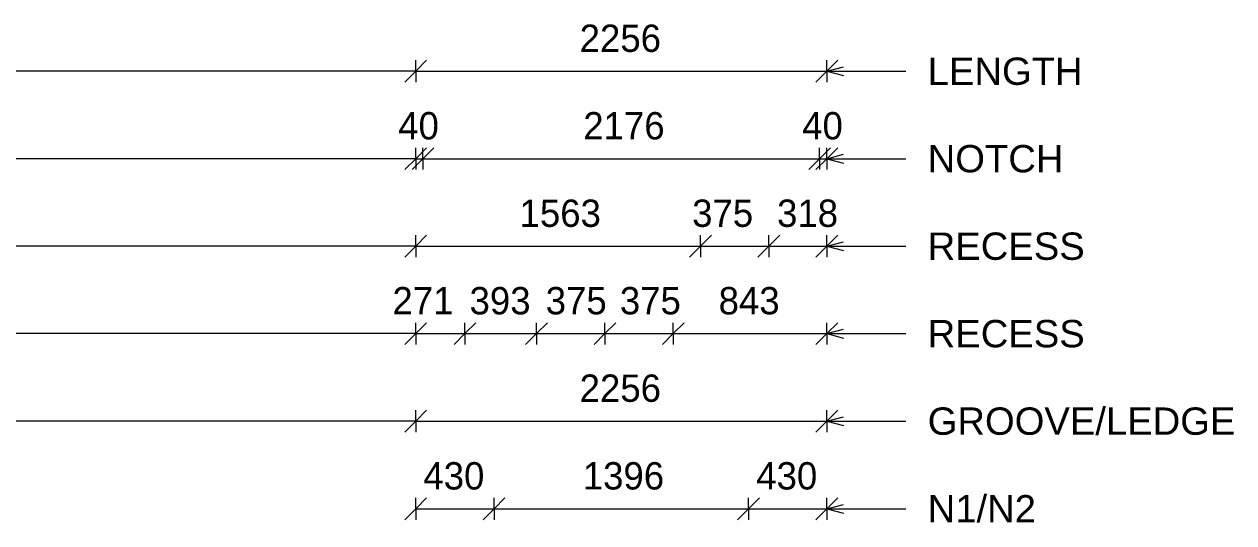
# Model space of a CAD drawing. Header units: millimetres. Extents: x -2679 to 14505, y -2685 to 13006.
# Drawn here: x 1087 to 7722, y 10269 to 13006 of the extents above; entities that cross this region are included whole.
import ezdxf

# ---------------------------------------------------------------- set-up
doc = ezdxf.new("R2010")
doc.units = ezdxf.units.MM
for name, color, linetype, lineweight in [('A-ANNO-DIMS', 211, 'Continuous', 9), ('A-ANNO-DIMS-60', 211, 'Continuous', 9), ('A-DETL-MBND', 5, 'Continuous', 18), ('G-ANNO-TEXT', 231, 'Continuous', 9)]:
    doc.layers.add(name, color=color, linetype=linetype, lineweight=lineweight)
doc.styles.add('Arial_1', font='arial.ttf', dxfattribs={"height": 150})
doc.styles.add('Nirmala UI Semilight', font='NirmalaS.ttf', dxfattribs={"height": 150})
doc.dimstyles.new('Arrow_Filled_-_2_5_NI_UI', dxfattribs={"dimscale": 304.8, "dimtxt": 157.104592, "dimasz": 0.393701, "dimexe": 0.19685, "dimexo": 0.0625, "dimgap": 0.19685, "dimtad": 1, "dimdec": 4, "dimzin": 0, "dimdsep": 46, "dimtxsty": 'Nirmala UI Semilight', "dimblk1": 'OBLIQUE', "dimblk2": 'OBLIQUE', "dimsah": 1, "dimcen": 0.09, "dimazin": 0, "dimtfac": 1, "dimtdec": 4, "dimtix": 1, "dimtmove": 2, "dimatfit": 3, "dimfxl": 0.19685, "dimfxlon": 1, "dimtvp": 1, "dimtolj": 1, "dimtzin": 0, "dimarcsym": 2})
doc.dimstyles.new('Arrow_Filled_-_2_5_NI_UI_1', dxfattribs={"dimscale": 304.8, "dimtxt": 157.104592, "dimasz": 0.393701, "dimexe": 0.19685, "dimexo": 0.0625, "dimgap": 0.19685, "dimtad": 1, "dimdec": 4, "dimzin": 0, "dimdsep": 46, "dimtxsty": 'Nirmala UI Semilight', "dimblk1": 'OBLIQUE', "dimblk2": 'OBLIQUE', "dimsah": 1, "dimcen": 0.09, "dimazin": 0, "dimtfac": 1, "dimtdec": 4, "dimtix": 1, "dimtmove": 0, "dimatfit": 3, "dimfxl": 0.19685, "dimfxlon": 1, "dimtvp": 1, "dimtolj": 1, "dimtzin": 0, "dimarcsym": 2})

# ---------------------------------------------------------------- blocks, each defined once
blk = doc.blocks.new('DIMBLOCK45-Elevation Front')
at = {"layer": 'A-ANNO-DIMS-60'}
for p, q in [((3234.6, 10827.6), (3294.6, 10887.6)), ((3234.6, 10827.6), (3234.6, 10887.6)), ((5490.6, 10827.6), (5550.6, 10887.6)), ((5490.6, 10827.6), (5490.6, 10887.6)), ((3234.6, 10827.6), (3174.6, 10767.6)), ((3234.6, 10827.6), (5490.6, 10827.6)), ((3234.6, 10827.6), (3234.6, 10767.6)), ((5490.6, 10827.6), (5430.6, 10767.6)), ((5490.6, 10827.6), (5490.6, 10767.6))]:
    blk.add_line(p, q, dxfattribs=at)
at = {"layer": 'A-ANNO-DIMS-60', "color": 0, "insert": (4134.1, 11083.3), "char_height": 150, "width": 548.438, "attachment_point": 1, "line_spacing_factor": 1.142579, "style": 'Nirmala UI Semilight'}
blk.add_mtext('2256', dxfattribs=at)
blk = doc.blocks.new('_Oblique')
at = {"color": 0, "linetype": 'ByBlock', "lineweight": -2}
blk.add_line((-0.5, -0.5), (0.5, 0.5), dxfattribs=at)
blk = doc.blocks.new('DIMBLOCK60-Elevation Front')
at = {"layer": 'A-ANNO-DIMS-60'}
for p, q in [((3234.6, 11307.6), (3294.6, 11367.6)), ((3234.6, 11307.6), (3234.6, 11367.6)), ((3505.2, 11307.6), (3565.2, 11367.6)), ((3505.2, 11307.6), (3505.2, 11367.6)), ((3234.6, 11307.6), (3174.6, 11247.6)), ((3234.6, 11307.6), (3505.2, 11307.6)), ((3234.6, 11307.6), (3234.6, 11247.6)), ((3505.2, 11307.6), (3445.2, 11247.6)), ((3505.2, 11307.6), (3505.2, 11247.6))]:
    blk.add_line(p, q, dxfattribs=at)
at = {"layer": 'A-ANNO-DIMS-60', "color": 0, "insert": (3107.1, 11563.3), "char_height": 150, "width": 363.34, "attachment_point": 1, "line_spacing_factor": 1.142579, "style": 'Nirmala UI Semilight'}
blk.add_mtext('271', dxfattribs=at)
blk = doc.blocks.new('DIMBLOCK61-Elevation Front')
at = {"layer": 'A-ANNO-DIMS-60'}
for p, q in [((3505.2, 11307.6), (3565.2, 11367.6)), ((3505.2, 11307.6), (3505.2, 11367.6)), ((3897.9, 11307.6), (3957.9, 11367.6)), ((3897.9, 11307.6), (3897.9, 11367.6)), ((3505.2, 11307.6), (3445.2, 11247.6)), ((3505.2, 11307.6), (3897.9, 11307.6)), ((3505.2, 11307.6), (3505.2, 11247.6)), ((3897.9, 11307.6), (3837.9, 11247.6)), ((3897.9, 11307.6), (3897.9, 11247.6))]:
    blk.add_line(p, q, dxfattribs=at)
at = {"layer": 'A-ANNO-DIMS-60', "color": 0, "insert": (3530.2, 11563.3), "char_height": 150, "width": 411.328, "attachment_point": 1, "line_spacing_factor": 1.142579, "style": 'Nirmala UI Semilight'}
blk.add_mtext('393', dxfattribs=at)
blk = doc.blocks.new('DIMBLOCK62-Elevation Front')
at = {"layer": 'A-ANNO-DIMS-60'}
for p, q in [((3897.9, 11307.6), (3957.9, 11367.6)), ((3897.9, 11307.6), (3897.9, 11367.6)), ((4272.9, 11307.6), (4332.9, 11367.6)), ((4272.9, 11307.6), (4272.9, 11367.6)), ((3897.9, 11307.6), (3837.9, 11247.6)), ((3897.9, 11307.6), (4272.9, 11307.6)), ((3897.9, 11307.6), (3897.9, 11247.6)), ((4272.9, 11307.6), (4212.9, 11247.6)), ((4272.9, 11307.6), (4272.9, 11247.6))]:
    blk.add_line(p, q, dxfattribs=at)
at = {"layer": 'A-ANNO-DIMS-60', "color": 0, "insert": (3947.8, 11563.3), "char_height": 150, "width": 404.473, "attachment_point": 1, "line_spacing_factor": 1.142579, "style": 'Nirmala UI Semilight'}
blk.add_mtext('375', dxfattribs=at)
blk = doc.blocks.new('DIMBLOCK63-Elevation Front')
at = {"layer": 'A-ANNO-DIMS-60'}
for p, q in [((4272.9, 11307.6), (4332.9, 11367.6)), ((4272.9, 11307.6), (4272.9, 11367.6)), ((4648, 11307.6), (4708, 11367.6)), ((4648, 11307.6), (4648, 11367.6)), ((4272.9, 11307.6), (4212.9, 11247.6)), ((4272.9, 11307.6), (4648, 11307.6)), ((4272.9, 11307.6), (4272.9, 11247.6)), ((4648, 11307.6), (4588, 11247.6)), ((4648, 11307.6), (4648, 11247.6))]:
    blk.add_line(p, q, dxfattribs=at)
at = {"layer": 'A-ANNO-DIMS-60', "color": 0, "insert": (4354.6, 11563.3), "char_height": 150, "width": 404.473, "attachment_point": 1, "line_spacing_factor": 1.142579, "style": 'Nirmala UI Semilight'}
blk.add_mtext('375', dxfattribs=at)
blk = doc.blocks.new('DIMBLOCK64-Elevation Front')
at = {"layer": 'A-ANNO-DIMS-60'}
for p, q in [((4648, 11307.6), (4708, 11367.6)), ((4648, 11307.6), (4648, 11367.6)), ((5490.6, 11307.6), (5550.6, 11367.6)), ((5490.6, 11307.6), (5490.6, 11367.6)), ((4648, 11307.6), (4588, 11247.6)), ((4648, 11307.6), (5490.6, 11307.6)), ((4648, 11307.6), (4648, 11247.6)), ((5490.6, 11307.6), (5430.6, 11247.6)), ((5490.6, 11307.6), (5490.6, 11247.6))]:
    blk.add_line(p, q, dxfattribs=at)
at = {"layer": 'A-ANNO-DIMS-60', "color": 0, "insert": (4896.4, 11563.3), "char_height": 150, "width": 414.756, "attachment_point": 1, "line_spacing_factor": 1.142579, "style": 'Nirmala UI Semilight'}
blk.add_mtext('843', dxfattribs=at)
blk = doc.blocks.new('DIMBLOCK65-Elevation Front')
at = {"layer": 'A-ANNO-DIMS-60'}
for p, q in [((3234.6, 11787.6), (3294.6, 11847.6)), ((3234.6, 11787.6), (3234.6, 11847.6)), ((4797.2, 11787.6), (4857.2, 11847.6)), ((4797.2, 11787.6), (4797.2, 11847.6)), ((3234.6, 11787.6), (3174.6, 11727.6)), ((3234.6, 11787.6), (4797.2, 11787.6)), ((3234.6, 11787.6), (3234.6, 11727.6)), ((4797.2, 11787.6), (4737.2, 11727.6)), ((4797.2, 11787.6), (4797.2, 11727.6))]:
    blk.add_line(p, q, dxfattribs=at)
at = {"layer": 'A-ANNO-DIMS-60', "color": 0, "insert": (3804.5, 12043.3), "char_height": 150, "width": 507.305, "attachment_point": 1, "line_spacing_factor": 1.142579, "style": 'Nirmala UI Semilight'}
blk.add_mtext('1563', dxfattribs=at)
blk = doc.blocks.new('DIMBLOCK66-Elevation Front')
at = {"layer": 'A-ANNO-DIMS-60'}
for p, q in [((4797.2, 11787.6), (4857.2, 11847.6)), ((4797.2, 11787.6), (4797.2, 11847.6)), ((5172.2, 11787.6), (5232.2, 11847.6)), ((5172.2, 11787.6), (5172.2, 11847.6)), ((4797.2, 11787.6), (4737.2, 11727.6)), ((4797.2, 11787.6), (5172.2, 11787.6)), ((4797.2, 11787.6), (4797.2, 11727.6)), ((5172.2, 11787.6), (5112.2, 11727.6)), ((5172.2, 11787.6), (5172.2, 11727.6))]:
    blk.add_line(p, q, dxfattribs=at)
at = {"layer": 'A-ANNO-DIMS-60', "color": 0, "insert": (4751.3, 12043.3), "char_height": 150, "width": 404.473, "attachment_point": 1, "line_spacing_factor": 1.142579, "style": 'Nirmala UI Semilight'}
blk.add_mtext('375', dxfattribs=at)
blk = doc.blocks.new('DIMBLOCK67-Elevation Front')
at = {"layer": 'A-ANNO-DIMS-60'}
for p, q in [((5172.2, 11787.6), (5232.2, 11847.6)), ((5172.2, 11787.6), (5172.2, 11847.6)), ((5490.6, 11787.6), (5550.6, 11847.6)), ((5490.6, 11787.6), (5490.6, 11847.6)), ((5172.2, 11787.6), (5112.2, 11727.6)), ((5172.2, 11787.6), (5490.6, 11787.6)), ((5172.2, 11787.6), (5172.2, 11727.6)), ((5490.6, 11787.6), (5430.6, 11727.6)), ((5490.6, 11787.6), (5490.6, 11727.6))]:
    blk.add_line(p, q, dxfattribs=at)
at = {"layer": 'A-ANNO-DIMS-60', "color": 0, "insert": (5217, 12043.3), "char_height": 150, "width": 370.196, "attachment_point": 1, "line_spacing_factor": 1.142579, "style": 'Nirmala UI Semilight'}
blk.add_mtext('318', dxfattribs=at)
blk = doc.blocks.new('DIMBLOCK68-Elevation Front')
at = {"layer": 'A-ANNO-DIMS-60'}
for p, q in [((3234.6, 12267.6), (3294.6, 12327.6)), ((3234.6, 12267.6), (3234.6, 12327.6)), ((3274.6, 12267.6), (3334.6, 12327.6)), ((3274.6, 12267.6), (3274.6, 12327.6)), ((3234.6, 12267.6), (3174.6, 12207.6)), ((3274.6, 12267.6), (3214.6, 12207.6)), ((3234.6, 12267.6), (3274.6, 12267.6)), ((3234.6, 12267.6), (3234.6, 12207.6)), ((3274.6, 12267.6), (3274.6, 12207.6))]:
    blk.add_line(p, q, dxfattribs=at)
at = {"layer": 'A-ANNO-DIMS-60', "color": 0, "insert": (3138.9, 12523.3), "char_height": 150, "width": 277.647, "attachment_point": 1, "line_spacing_factor": 1.142579, "style": 'Nirmala UI Semilight'}
blk.add_mtext('40', dxfattribs=at)
blk = doc.blocks.new('DIMBLOCK69-Elevation Front')
at = {"layer": 'A-ANNO-DIMS-60'}
for p, q in [((3274.6, 12267.6), (3334.6, 12327.6)), ((3274.6, 12267.6), (3274.6, 12327.6)), ((5450.6, 12267.6), (5510.6, 12327.6)), ((5450.6, 12267.6), (5450.6, 12327.6)), ((3274.6, 12267.6), (3214.6, 12207.6)), ((3274.6, 12267.6), (5450.6, 12267.6)), ((3274.6, 12267.6), (3274.6, 12207.6)), ((5450.6, 12267.6), (5390.6, 12207.6)), ((5450.6, 12267.6), (5450.6, 12207.6))]:
    blk.add_line(p, q, dxfattribs=at)
at = {"layer": 'A-ANNO-DIMS-60', "color": 0, "insert": (4154, 12523.3), "char_height": 150, "width": 500.45, "attachment_point": 1, "line_spacing_factor": 1.142579, "style": 'Nirmala UI Semilight'}
blk.add_mtext('2176', dxfattribs=at)
blk = doc.blocks.new('DIMBLOCK70-Elevation Front')
at = {"layer": 'A-ANNO-DIMS-60'}
for p, q in [((5450.6, 12267.6), (5510.6, 12327.6)), ((5450.6, 12267.6), (5450.6, 12327.6)), ((5490.6, 12267.6), (5550.6, 12327.6)), ((5490.6, 12267.6), (5490.6, 12327.6)), ((5450.6, 12267.6), (5390.6, 12207.6)), ((5490.6, 12267.6), (5430.6, 12207.6)), ((5450.6, 12267.6), (5490.6, 12267.6)), ((5450.6, 12267.6), (5450.6, 12207.6)), ((5490.6, 12267.6), (5490.6, 12207.6))]:
    blk.add_line(p, q, dxfattribs=at)
at = {"layer": 'A-ANNO-DIMS-60', "color": 0, "insert": (5354.9, 12523.3), "char_height": 150, "width": 277.647, "attachment_point": 1, "line_spacing_factor": 1.142579, "style": 'Nirmala UI Semilight'}
blk.add_mtext('40', dxfattribs=at)
blk = doc.blocks.new('DIMBLOCK71-Elevation Front')
at = {"layer": 'A-ANNO-DIMS-60'}
for p, q in [((3234.6, 12747.6), (3294.6, 12807.6)), ((3234.6, 12747.6), (3234.6, 12807.6)), ((5490.6, 12747.6), (5550.6, 12807.6)), ((5490.6, 12747.6), (5490.6, 12807.6)), ((3234.6, 12747.6), (3174.6, 12687.6)), ((3234.6, 12747.6), (5490.6, 12747.6)), ((3234.6, 12747.6), (3234.6, 12687.6)), ((5490.6, 12747.6), (5430.6, 12687.6)), ((5490.6, 12747.6), (5490.6, 12687.6))]:
    blk.add_line(p, q, dxfattribs=at)
at = {"layer": 'A-ANNO-DIMS-60', "color": 0, "insert": (4134.1, 13003.3), "char_height": 150, "width": 548.438, "attachment_point": 1, "line_spacing_factor": 1.142579, "style": 'Nirmala UI Semilight'}
blk.add_mtext('2256', dxfattribs=at)
blk = doc.blocks.new('DIMBLOCK73-Elevation Front')
at = {"layer": 'A-ANNO-DIMS-60'}
for p, q in [((3234.6, 10346.6), (3294.6, 10406.6)), ((3234.6, 10346.6), (3234.6, 10406.6)), ((3664.6, 10346.6), (3724.6, 10406.6)), ((3664.6, 10346.6), (3664.6, 10406.6)), ((3234.6, 10346.6), (3174.6, 10286.6)), ((3234.6, 10346.6), (3664.6, 10346.6)), ((3234.6, 10346.6), (3234.6, 10286.6)), ((3664.6, 10346.6), (3604.6, 10286.6)), ((3664.6, 10346.6), (3664.6, 10286.6))]:
    blk.add_line(p, q, dxfattribs=at)
at = {"layer": 'A-ANNO-DIMS-60', "color": 0, "insert": (3276.8, 10602.3), "char_height": 150, "width": 414.756, "attachment_point": 1, "line_spacing_factor": 1.142579, "style": 'Nirmala UI Semilight'}
blk.add_mtext('430', dxfattribs=at)
blk = doc.blocks.new('DIMBLOCK74-Elevation Front')
at = {"layer": 'A-ANNO-DIMS-60'}
for p, q in [((3664.6, 10346.6), (3724.6, 10406.6)), ((3664.6, 10346.6), (3664.6, 10406.6)), ((5060.6, 10346.6), (5120.6, 10406.6)), ((5060.6, 10346.6), (5060.6, 10406.6)), ((3664.6, 10346.6), (3604.6, 10286.6)), ((3664.6, 10346.6), (5060.6, 10346.6)), ((3664.6, 10346.6), (3664.6, 10286.6)), ((5060.6, 10346.6), (5000.6, 10286.6)), ((5060.6, 10346.6), (5060.6, 10286.6))]:
    blk.add_line(p, q, dxfattribs=at)
at = {"layer": 'A-ANNO-DIMS-60', "color": 0, "insert": (4151.2, 10602.3), "char_height": 150, "width": 507.305, "attachment_point": 1, "line_spacing_factor": 1.142579, "style": 'Nirmala UI Semilight'}
blk.add_mtext('1396', dxfattribs=at)
blk = doc.blocks.new('DIMBLOCK75-Elevation Front')
at = {"layer": 'A-ANNO-DIMS-60'}
for p, q in [((5060.6, 10346.6), (5120.6, 10406.6)), ((5060.6, 10346.6), (5060.6, 10406.6)), ((5490.6, 10346.6), (5550.6, 10406.6)), ((5490.6, 10346.6), (5490.6, 10406.6)), ((5060.6, 10346.6), (5000.6, 10286.6)), ((5060.6, 10346.6), (5490.6, 10346.6)), ((5060.6, 10346.6), (5060.6, 10286.6)), ((5490.6, 10346.6), (5430.6, 10286.6)), ((5490.6, 10346.6), (5490.6, 10286.6))]:
    blk.add_line(p, q, dxfattribs=at)
at = {"layer": 'A-ANNO-DIMS-60', "color": 0, "insert": (5102.8, 10602.3), "char_height": 150, "width": 414.756, "attachment_point": 1, "line_spacing_factor": 1.142579, "style": 'Nirmala UI Semilight'}
blk.add_mtext('430', dxfattribs=at)

msp = doc.modelspace()

# ---------------------------------------------------------------- linework, layer by layer
at = {"layer": 'A-DETL-MBND'}
for p, q in [((3234.56745, 12747.58186), (-2421.32811, 12747.58186)), ((3234.56745, 12267.58186), (-2421.32811, 12267.58186)), ((3234.56745, 11787.58186), (-1941.32811, 11787.58186)), ((3234.56745, 11307.58186), (-1461.32811, 11307.58186)), ((3234.56745, 10827.58186), (-981.32811, 10827.58186))]:
    msp.add_line(p, q, dxfattribs=at)
at = {"layer": 'G-ANNO-TEXT', "color": 7}
for p, q in [((5490.5807, 12747.45946), (5580.5807, 12771.57488)), ((5490.5807, 12747.45946), (5580.5807, 12723.34403)), ((5490.5807, 12747.45946), (5923.20756, 12747.45946)), ((5490.5807, 12267.45946), (5580.5807, 12291.57488)), ((5490.5807, 12267.45946), (5580.5807, 12243.34403)), ((5490.5807, 12267.45946), (5923.20756, 12267.45946)), ((5490.5807, 11787.45946), (5580.5807, 11811.57488)), ((5490.5807, 11787.45946), (5580.5807, 11763.34403)), ((5490.5807, 11787.45946), (5923.20756, 11787.45946)), ((5490.5807, 11307.45946), (5580.5807, 11331.57488)), ((5490.5807, 11307.45946), (5580.5807, 11283.34403)), ((5490.5807, 11307.45946), (5923.20756, 11307.45946)), ((5490.5807, 10827.4795), (5580.5807, 10851.59492)), ((5490.5807, 10827.4795), (5580.5807, 10803.36407)), ((5490.5807, 10827.4795), (5923.20756, 10827.4795)), ((5490.5807, 10346.62012), (5580.5807, 10370.73555)), ((5490.5807, 10346.62012), (5580.5807, 10322.50469)), ((5490.5807, 10346.62012), (5923.20756, 10346.62012))]:
    msp.add_line(p, q, dxfattribs=at)

# ---------------------------------------------------------------- texts
at = {"layer": 'G-ANNO-TEXT', "color": 7, "char_height": 150, "attachment_point": 1, "style": 'Arial_1'}
for s, insert, width in [('LENGTH', (6043.20756, 12822.45946), 1029.36675), ('NOTCH', (6043.20756, 12342.45946), 904.3035), ('RECESS', (6043.20756, 11862.45946), 1038.987), ('RECESS', (6043.20756, 11382.45946), 1038.987), ('GROOVE/LEDGE', (6043.20756, 10902.4795), 2039.493), ('N1/N2', (6043.20756, 10421.62012), 716.708625)]:
    msp.add_mtext(s, dxfattribs=dict(at, insert=insert, width=width))

# ---------------------------------------------------------------- dimensions: what is measured, and where the dimension line sits
at = {"layer": 'A-ANNO-DIMS'}
for base, p1, p2, override, picture, middle in [((5490.56745, 12747.58186), (3234.56745, 12687.58186), (5490.56745, 12687.58186), {"dimpost": '<>', "dimfxl": 2256}, 'DIMBLOCK71-Elevation Front', (4362.56745, 12885.14463)), ((3274.569498, 12267.581865), (3234.567455, 12207.581865), (3274.569498, 12207.581865), {"dimpost": '<>', "dimfxl": 40.002043}, 'DIMBLOCK68-Elevation Front', (3254.568476, 12405.092325)), ((5450.567455, 12267.581865), (3274.569498, 12207.581865), (5450.567455, 12207.581865), {"dimpost": '<>', "dimfxl": 2175.997957}, 'DIMBLOCK69-Elevation Front', (4362.568476, 12405.563037)), ((5490.56745, 12267.58186), (5450.56745, 12207.58186), (5490.56745, 12207.58186), {"dimpost": '<>', "dimfxl": 40}, 'DIMBLOCK70-Elevation Front', (5470.56745, 12405.09233)), ((4797.16188, 11787.58186), (3234.56745, 11727.58186), (4797.16188, 11727.58186), {"dimpost": '<>', "dimfxl": 1562.594426}, 'DIMBLOCK65-Elevation Front', (4015.86467, 11925.56304)), ((3897.93961, 11307.58186), (3505.22203, 11247.58186), (3897.93961, 11247.58186), {"dimpost": '<>', "dimfxl": 392.717583}, 'DIMBLOCK61-Elevation Front', (3701.58082, 11445.14463)), ((5490.56745, 11307.58186), (4647.95825, 11247.58186), (5490.56745, 11247.58186), {"dimpost": '<>', "dimfxl": 842.60921}, 'DIMBLOCK64-Elevation Front', (5069.26285, 11445.14463)), ((5490.56745, 10827.58186), (3234.56745, 10767.58186), (5490.56745, 10767.58186), {"dimpost": '<>', "dimfxl": 2256}, 'DIMBLOCK45-Elevation Front', (4362.56745, 10965.14463)), ((3664.56745, 10346.64436), (3234.56745, 10286.64436), (3664.56745, 10286.64436), {"dimpost": '<>', "dimfxl": 430}, 'DIMBLOCK73-Elevation Front', (3449.56745, 10484.20713)), ((5060.56745, 10346.64436), (3664.56745, 10286.64436), (5060.56745, 10286.64436), {"dimpost": '<>', "dimfxl": 1396}, 'DIMBLOCK74-Elevation Front', (4362.56745, 10484.62554)), ((5490.56745, 10346.64436), (5060.56745, 10286.64436), (5490.56745, 10286.64436), {"dimpost": '<>', "dimfxl": 430}, 'DIMBLOCK75-Elevation Front', (5275.56745, 10484.20713))]:
    dim = msp.add_linear_dim(base=base, p1=p1, p2=p2, dimstyle='Arrow_Filled_-_2_5_NI_UI_1', override=override, dxfattribs=at)
    dim.commit()
    dim.dimension.update_dxf_attribs({"geometry": picture, "text_midpoint": middle})
for base, p1, p2, override, picture, middle in [((5172.16188, 11787.58186), (4797.16188, 11727.58186), (5172.16188, 11727.58186), {"dimpost": '<>', "dimfxl": 375}, 'DIMBLOCK66-Elevation Front', (4953.55716, 11943.28502)), ((5490.56745, 11787.58186), (5172.16188, 11727.58186), (5490.56745, 11727.58186), {"dimpost": '<>', "dimfxl": 318.405574}, 'DIMBLOCK67-Elevation Front', (5402.07879, 11943.28502)), ((3505.22203, 11307.58186), (3234.56745, 11247.58186), (3505.22203, 11247.58186), {"dimpost": '<>', "dimfxl": 270.654573}, 'DIMBLOCK60-Elevation Front', (3288.75093, 11463.28502)), ((4272.93961, 11307.58186), (3897.93961, 11247.58186), (4272.93961, 11247.58186), {"dimpost": '<>', "dimfxl": 375}, 'DIMBLOCK62-Elevation Front', (4149.99086, 11463.28502)), ((4647.95825, 11307.58186), (4272.93961, 11247.58186), (4647.95825, 11247.58186), {"dimpost": '<>', "dimfxl": 375.018635}, 'DIMBLOCK63-Elevation Front', (4556.83879, 11463.28502))]:
    dim = msp.add_linear_dim(base=base, p1=p1, p2=p2, dimstyle='Arrow_Filled_-_2_5_NI_UI', override=override, dxfattribs=at)
    dim.commit()
    dim.dimension.update_dxf_attribs({"geometry": picture, "text_midpoint": middle, "dimtype": 160})

doc.saveas('drawing.dxf')
